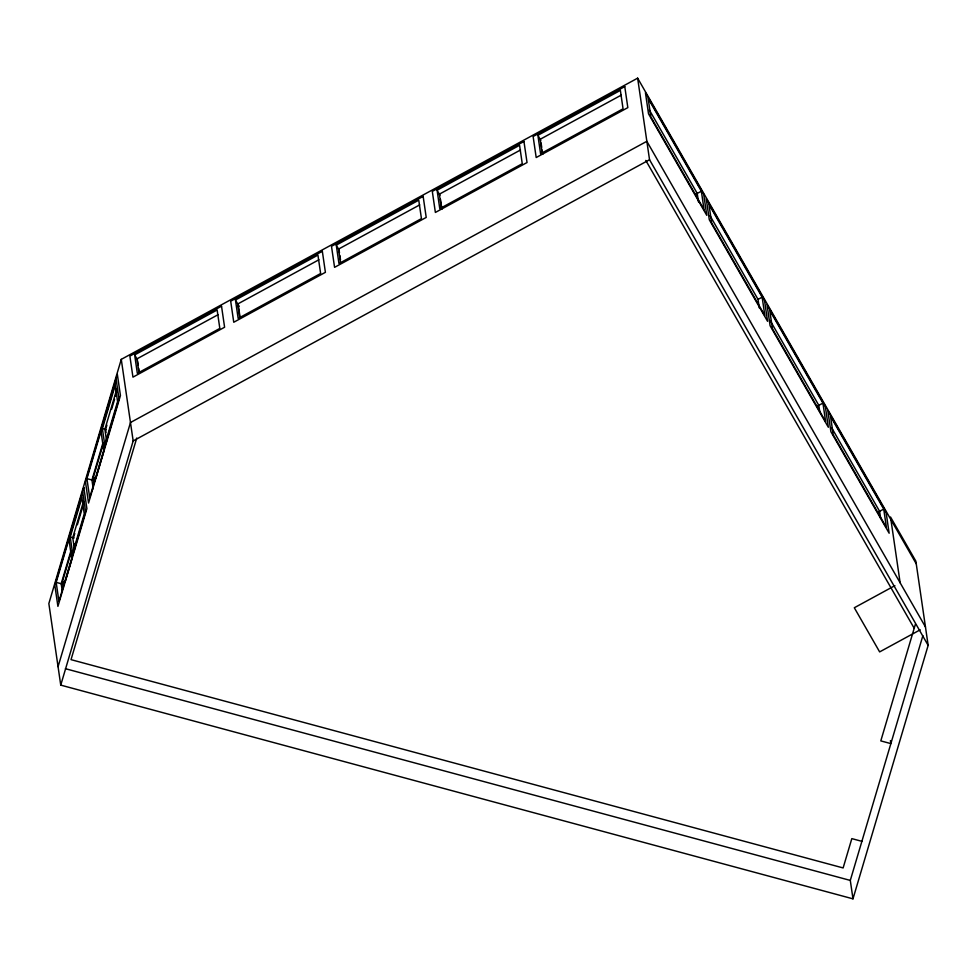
<?xml version="1.0" encoding="UTF-8"?>
<svg xmlns="http://www.w3.org/2000/svg" width="977" height="977" viewBox="0 0 977 977"><rect width="100%" height="100%" fill="white"/><g stroke="black" fill="none" stroke-linecap="round" stroke-linejoin="round"><path stroke-width="1.47" d="M916.255 563.802L637.639 78.16L121.27 359.365L48.85 603.554L60.745 685.121L852.982 898.84L928.15 645.37L915.864 561.164L890.536 517.016L900.135 582.793M56.165 582.365L82.801 492.555L85.573 511.606L58.938 601.405L56.165 582.365L61.917 583.916M86.916 478.645L116.214 379.858L118.999 398.897L89.701 497.684L86.916 478.645L92.668 480.195M70.234 537.008L81.897 497.659L84.266 513.902L72.603 553.251L70.234 537.008L74.008 538.034M102.377 428.622L115.213 385.329L117.582 401.571L104.747 444.853L102.377 428.622L106.151 429.636M83.558 501.25L72.75 537.692L74.472 549.501M116.874 388.895L104.893 429.294L106.615 441.103M73.47 537.887L74.765 533.515M77.354 524.771L82.544 507.283M106.896 425.166L105.614 429.489L106.041 432.445M111.598 409.29L114.602 399.19M115.457 396.296L116.739 391.972M70.723 551.578L61.197 583.721L62.259 591.048M102.964 442.862L91.948 480L93.23 488.793M63.358 587.324L62.491 581.425L71.577 550.82M94.232 483.236L93.365 477.338L103.208 444.144M71.932 558.783L65.007 582.109L62.491 581.425M104.014 450.592L95.88 478.009L93.365 477.338M58.058 666.705L130.478 422.516L646.847 141.311L925.463 626.941M60.745 685.121L133.165 440.932L121.27 359.365M136.743 438.026L71.028 659.646L843.127 867.942L851.822 838.62L861.885 841.331M915.4 624.23L880.802 740.896L890.865 743.607L890.426 740.603M852.982 898.84L850.295 880.424L922.874 635.685M134.655 354.907L217.138 309.99L219.825 328.419L137.342 373.336L134.655 354.907L137.549 359.951M235.457 300.012L317.94 255.082L320.627 273.511L238.156 318.429L235.457 300.012L239.084 306.314M336.271 245.105L418.754 200.187L421.441 218.616L338.958 263.534L336.271 245.105L339.166 250.149M437.085 190.21L519.569 145.292L522.255 163.721L439.772 208.638L437.085 190.21L439.98 195.253M537.887 135.302L620.371 90.385L623.057 108.813L540.586 153.731L537.887 135.302L540.782 140.346M218.079 314.692L136.927 358.877L139.003 373.055M318.893 259.784L237.741 303.981L239.805 318.16M419.707 204.889L338.555 249.074L340.619 263.253M520.509 149.982L439.357 194.179L441.433 208.357M621.323 95.087L540.171 139.284L542.235 153.45M133.165 440.932L649.534 159.727L637.639 78.16M696.125 194.044L701.364 191.199L648.166 98.482L650.853 116.91L704.051 209.615L701.364 191.199M758.225 299.292L762.145 297.155L708.96 204.437L711.647 222.866L764.844 315.583L762.145 297.155M817.7 405.956L822.939 403.11L769.754 310.393L772.441 328.822L825.626 421.539L822.939 403.11M878.494 511.924L883.733 509.066L830.535 416.349L833.222 434.777L886.42 527.495L883.733 509.066M894.895 585.65L854.313 607.755L879.642 651.903L920.224 629.799M65.422 668.695L850.295 880.424M649.29 109.864L697.236 193.434L698.482 201.946M710.084 215.819L758.03 299.402L759.263 307.902M770.12 320.48L818.811 405.357L819.85 412.441M831.659 427.743L879.605 511.313L880.643 518.396M649.534 159.727L928.15 645.37M645.785 160.411L914.203 628.284M541.087 142.996L541.71 147.246M542.125 150.079L542.748 154.342M440.493 199.32L441.934 209.237M339.056 249.965L339.471 252.799M339.886 255.632L340.509 259.882M238.254 304.861L239.902 316.206M137.647 361.185L138.27 365.435M138.673 368.268L139.296 372.518M100.973 431.284L103.745 450.324M74.325 543.786L74.753 546.741M68.927 539.304L71.712 558.356M83.827 487.596L54.846 585.321L57.912 606.375L86.892 508.638L83.827 487.596M117.362 374.496L85.487 481.991L88.553 503.045L120.44 395.551L117.362 374.496M221.523 306.192L129.88 356.092L132.945 377.146L224.6 327.234L221.523 306.192M322.337 251.284L230.694 301.197L233.759 322.251L325.402 272.339L322.337 251.284M423.151 196.389L331.496 246.302L334.574 267.344L426.216 217.431L423.151 196.389M523.953 141.482L432.31 191.394L435.376 212.449L527.03 162.536L523.953 141.482M624.767 86.587L533.124 136.499L536.19 157.541L627.832 107.629L624.767 86.587M703.709 194.301L645.443 92.754L648.52 113.808L706.774 215.355L703.709 194.301M764.49 300.257L706.237 198.722L709.302 219.764L767.568 321.311L764.49 300.257M825.284 406.224L767.03 304.677L770.096 325.72L828.349 427.267L825.284 406.224M886.066 512.18L827.812 410.633L830.89 431.687L889.143 533.222L886.066 512.18"/></g></svg>
